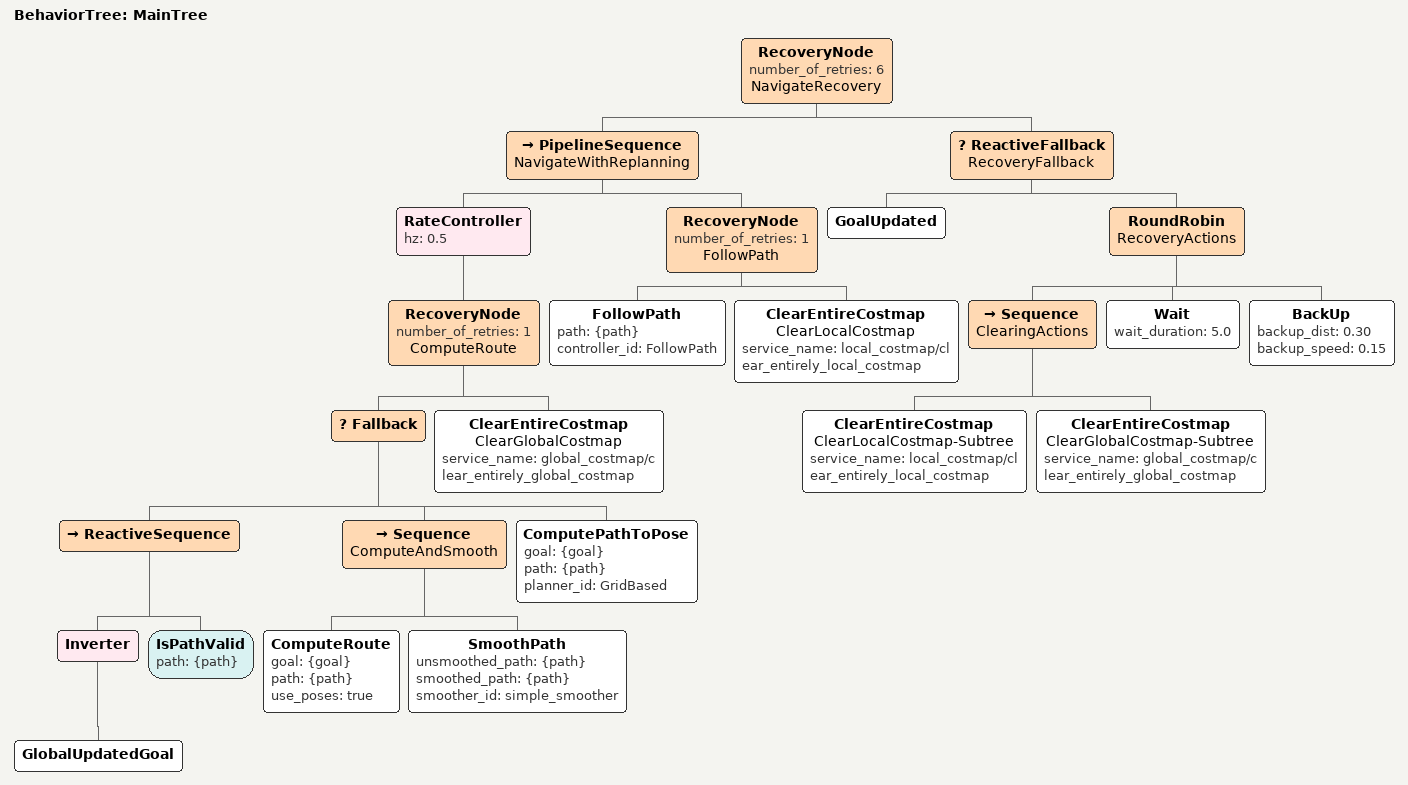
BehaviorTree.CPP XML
<root main_tree_to_execute="MainTree">
  <BehaviorTree ID="MainTree">
    <RecoveryNode number_of_retries="6" name="NavigateRecovery">
      <PipelineSequence name="NavigateWithReplanning">
        <RateController hz="0.5">
          <RecoveryNode number_of_retries="1" name="ComputeRoute">
            <Fallback>
              <!-- Skip replanning if goal unchanged and current path is still valid -->
              <ReactiveSequence>
                <Inverter>
                  <GlobalUpdatedGoal/>
                </Inverter>
                <IsPathValid path="{path}"/>
              </ReactiveSequence>
              <!-- Primary: road-graph path + smoothing for sharp graph corners -->
              <Sequence name="ComputeAndSmooth">
                <ComputeRoute goal="{goal}" path="{path}" use_poses="true"/>
                <SmoothPath unsmoothed_path="{path}" smoothed_path="{path}"
                            smoother_id="simple_smoother"/>
              </Sequence>
              <!-- Fallback: freespace Dubin path (works anywhere, ignores road graph) -->
              <ComputePathToPose goal="{goal}" path="{path}" planner_id="GridBased"/>
            </Fallback>
            <ClearEntireCostmap name="ClearGlobalCostmap"
                                service_name="global_costmap/clear_entirely_global_costmap"/>
          </RecoveryNode>
        </RateController>
        <RecoveryNode number_of_retries="1" name="FollowPath">
          <FollowPath path="{path}" controller_id="FollowPath"/>
          <ClearEntireCostmap name="ClearLocalCostmap"
                              service_name="local_costmap/clear_entirely_local_costmap"/>
        </RecoveryNode>
      </PipelineSequence>
      <ReactiveFallback name="RecoveryFallback">
        <GoalUpdated/>
        <RoundRobin name="RecoveryActions">
          <Sequence name="ClearingActions">
            <ClearEntireCostmap name="ClearLocalCostmap-Subtree"
                                service_name="local_costmap/clear_entirely_local_costmap"/>
            <ClearEntireCostmap name="ClearGlobalCostmap-Subtree"
                                service_name="global_costmap/clear_entirely_global_costmap"/>
          </Sequence>
          <Wait wait_duration="5.0"/>
          <BackUp backup_dist="0.30" backup_speed="0.15"/>
        </RoundRobin>
      </ReactiveFallback>
    </RecoveryNode>
  </BehaviorTree>
</root>
